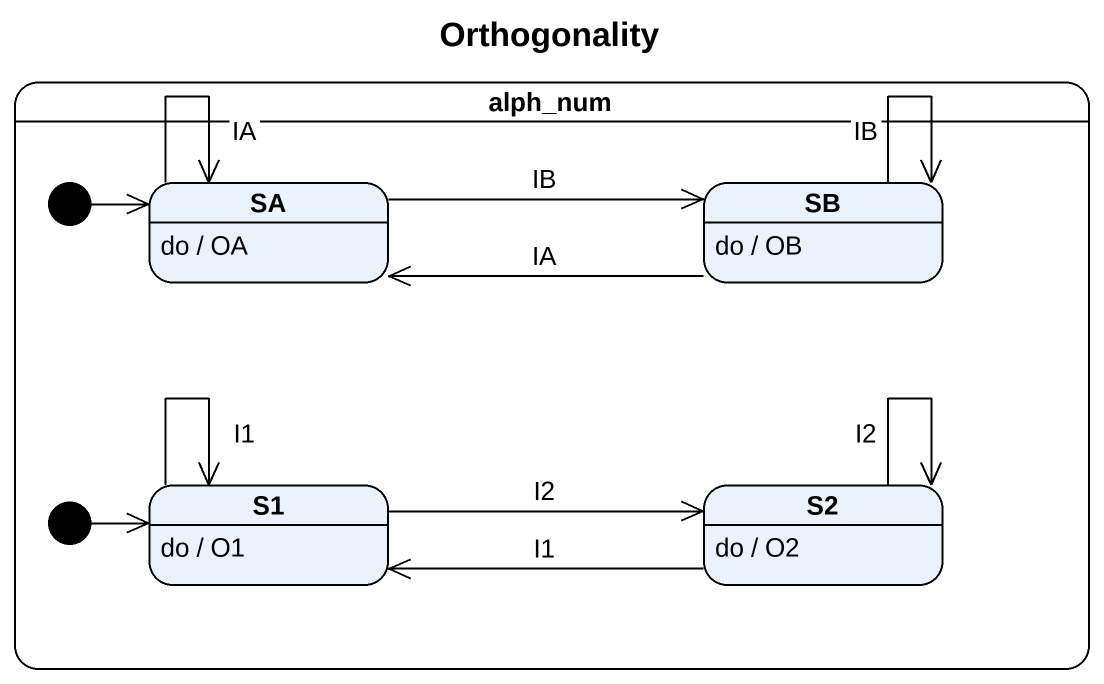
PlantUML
@startuml
title Orthogonality
hide empty description
state alph_num {
  state initial1 <<start>>
  state SA
  SA : do / OA
  state SB
  SB : do / OB
  state initial2 <<start>>
  state S1
  S1 : do / O1
  state S2
  S2 : do / O2
}
initial1 -right-> SA
SA --> SA : IA
SA -right-> SB : IB
SB -left-> SA : IA
SB --> SB : IB
initial2 -right-> S1
S1 --> S1 : I1
S1 -right-> S2 : I2
S2 -left-> S1 : I1
S2 --> S2 : I2
@enduml
